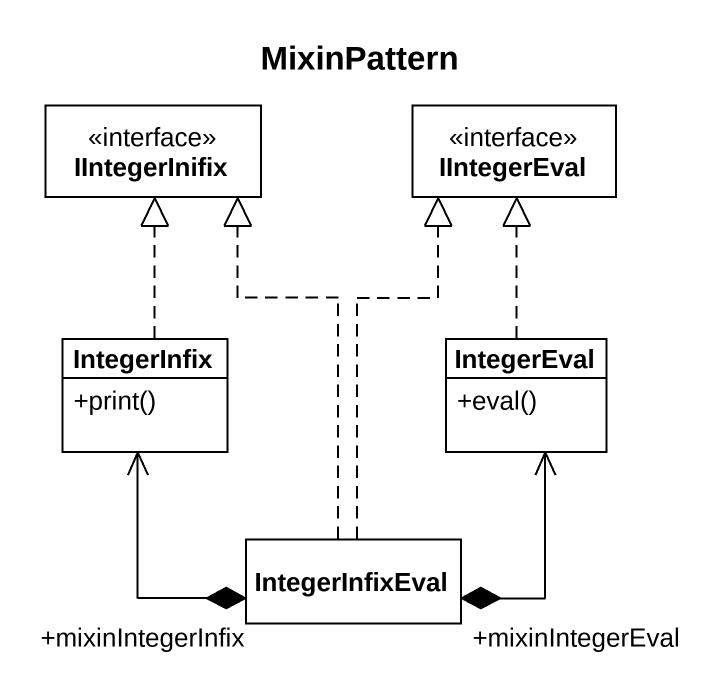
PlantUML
@startuml
title MixinPattern
hide circle
hide empty members
skinparam classAttributeIconSize 0
interface IIntegerInifix #FFFFFF
interface IIntegerEval #FFFFFF
class IntegerInfix #FFFFFF {
  +print()
}
class IntegerEval #FFFFFF {
  +eval()
}
class IntegerInfixEval #FFFFFF
IntegerInfix .up.|> IIntegerInifix
IntegerEval .up.|> IIntegerEval
IntegerInfixEval .up.|> IIntegerInifix
IntegerInfixEval .up.|> IIntegerEval
IntegerInfixEval "+mixinIntegerInfix" *-up-> IntegerInfix
IntegerInfixEval "+mixinIntegerEval" *-up-> IntegerEval
@enduml
